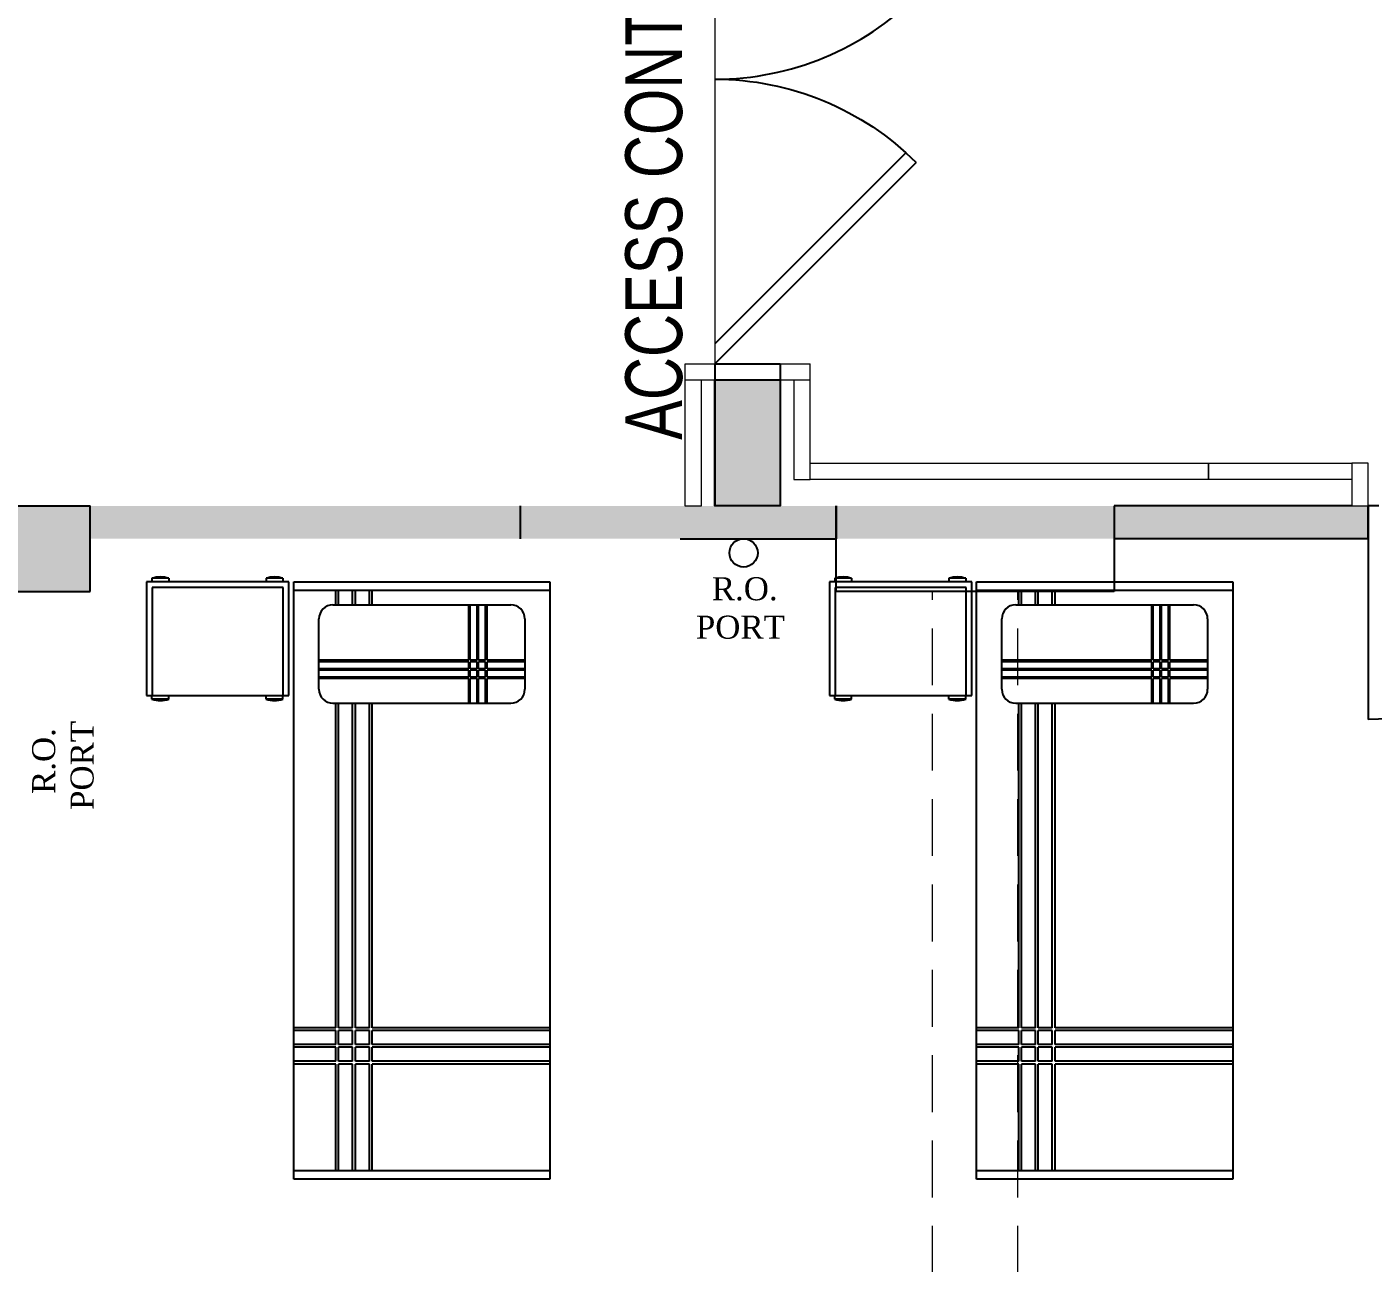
# Model space of a CAD drawing. Extents: x 11034434 to 11724204, y -4674497 to -3911811.
# Drawn here: x 11648006 to 11652738, y -4572884 to -4568539 of the extents above; entities that cross this region are included whole.
import ezdxf

# ---------------------------------------------------------------- set-up
doc = ezdxf.new("R2010")
doc.units = 0
doc.header["$MEASUREMENT"] = 0
doc.linetypes.add('CENTER', pattern=[0])
doc.linetypes.add('HIDDEN', pattern=[0.375, 0.25, -0.125])
doc.layers.get('0').update_dxf_attribs({"color": 251, "linetype": 'CONTINUOUS'})
for name, color, linetype, lineweight in [('0.0', 251, 'CONTINUOUS', 0), ('OT TEXT', 251, 'CONTINUOUS', 5), ('WALL PANEL', 7, 'CONTINUOUS', 15)]:
    doc.layers.add(name, color=color, linetype=linetype, lineweight=lineweight)
for name, color, linetype in [('BEAM', 251, 'CONTINUOUS'), ('HATCH', 251, 'CONTINUOUS'), ('HS', 251, 'CONTINUOUS')]:
    doc.layers.add(name, color=color, linetype=linetype)
doc.styles.add('ARIAL', font='arial.ttf', dxfattribs={"width": 0.75})
doc.styles.get("Standard").update_dxf_attribs({"font": 'arial.ttf'})

msp = doc.modelspace()

# ---------------------------------------------------------------- hatches: boundary and pattern name
at = {"layer": 'HATCH', "ltscale": 500}
h = msp.add_hatch(color=251, dxfattribs=at)
h.dxf.hatch_style = 1
h.paths.add_polyline_path([(11633364, -4566323), (11633664, -4566323), (11633664, -4567223), (11633364, -4567223)])
h.paths.add_polyline_path([(11676774, -4570188), (11677674, -4570188), (11677674, -4570488), (11676774, -4570488)])
h.paths.add_polyline_path([(11651189, -4576253), (11651489, -4576253), (11651489, -4577153), (11651189, -4577153)])
h.paths.add_polyline_path([(11673574, -4576253), (11674174, -4576253), (11674174, -4576553), (11673574, -4576553)])
h.paths.add_polyline_path([(11629934, -4558133), (11630684, -4558133), (11630684, -4558433), (11629934, -4558433)])
h.paths.add_polyline_path([(11629934, -4561663), (11630834, -4561663), (11630834, -4561963), (11629934, -4561963)])
h.paths.add_polyline_path([(11666915.7, -4576153), (11667744, -4576153), (11667744, -4576453), (11666915.7, -4576453)])
h.paths.add_polyline_path([(11643159, -4575553), (11643459, -4575553), (11643459, -4576453), (11643159, -4576453)])
h.paths.add_polyline_path([(11636989, -4575703), (11637289, -4575703), (11637289, -4576453), (11636989, -4576453)])
h.paths.add_polyline_path([(11636664, -4576478), (11636964, -4576478), (11636964, -4577228), (11636664, -4577228)])
h.paths.add_polyline_path([(11629934, -4547263), (11630684, -4547263), (11630684, -4547563), (11629934, -4547563)])
h.paths.add_polyline_path([(11676774, -4547263), (11677674, -4547263), (11677674, -4547563), (11676774, -4547563)])
h.paths.add_polyline_path([(11629834, -4566323), (11630134, -4566323), (11630134, -4567223), (11629834, -4567223)])
h.paths.add_polyline_path([(11636664, -4575703), (11636964, -4575703), (11636964, -4576453), (11636664, -4576453)])
h.paths.add_polyline_path([(11676674, -4533533), (11676974, -4533533), (11676974, -4532554.7), (11676674, -4532554.7)])
h.paths.add_polyline_path([(11629934, -4554533), (11630684, -4554533), (11630684, -4554833), (11629934, -4554833)])
h.paths.add_polyline_path([(11658389, -4576253), (11658689, -4576253), (11658689, -4577153), (11658389, -4577153)])
h.paths.add_polyline_path([(11676774, -4527303), (11677674, -4527303), (11677674, -4527603), (11676774, -4527603)])
h.paths.add_polyline_path([(11676774, -4543663), (11677674, -4543663), (11677674, -4543963), (11676774, -4543963)])
h.paths.add_polyline_path([(11629934, -4550933), (11630684, -4550933), (11630684, -4551233), (11629934, -4551233)])
h.paths.add_polyline_path([(11661989, -4570223), (11662289, -4570223), (11662289, -4571123), (11661989, -4571123)])
h.paths.add_polyline_path([(11676774, -4550933), (11677674, -4550933), (11677674, -4551233), (11676774, -4551233)])
h.paths.add_polyline_path([(11634979, -4536533), (11635279, -4536533), (11635279, -4537133), (11634979, -4537133)])
h.paths.add_polyline_path([(11629934, -4536533), (11630834, -4536533), (11630834, -4536833), (11629934, -4536833)])
h.paths.add_polyline_path([(11676774, -4536533), (11677574, -4536533), (11677574, -4536833), (11676774, -4536833)])
h.paths.add_polyline_path([(11673574, -4565263), (11674272.9, -4565263), (11674272.9, -4565563), (11673574, -4565563)])
h.paths.add_polyline_path([(11670744, -4576153), (11671572.3, -4576153), (11671572.3, -4576453), (11670744, -4576453)])
h.paths.add_polyline_path([(11676774, -4558133), (11677674, -4558133), (11677674, -4558433), (11676774, -4558433)])
h.paths.add_polyline_path([(11634979, -4532933), (11635279, -4532933), (11635279, -4533533), (11634979, -4533533)])
h.paths.add_polyline_path([(11635304, -4532933), (11635604, -4532933), (11635604, -4533533), (11635304, -4533533)])
h.paths.add_polyline_path([(11631314, -4532633), (11631614, -4532633), (11631614, -4533533), (11631314, -4533533)])
h.paths.add_polyline_path([(11676774, -4576153), (11677674, -4576153), (11677674, -4576453), (11676774, -4576453)])
h.paths.add_polyline_path([(11649424, -4525003), (11649724, -4525003), (11649724, -4525903), (11649424, -4525903)])
h.paths.add_polyline_path([(11655454, -4525003), (11655754, -4525003), (11655754, -4525903), (11655454, -4525903)])
h.paths.add_polyline_path([(11633364, -4575703), (11633664, -4575703), (11633664, -4576453), (11633364, -4576453)])
h.paths.add_polyline_path([(11635304, -4536533), (11635604, -4536533), (11635604, -4537133), (11635304, -4537133)])
h.paths.add_polyline_path([(11646124, -4525003), (11646424, -4525003), (11646424, -4525903), (11646124, -4525903)])
h.paths.add_polyline_path([(11631314, -4526753), (11631614, -4526753), (11631614, -4527503), (11631314, -4527503)])
h.paths.add_polyline_path([(11634979, -4540133), (11635279, -4540133), (11635279, -4540733), (11634979, -4540733)])
h.paths.add_polyline_path([(11635304, -4540733), (11635604, -4540733), (11635604, -4540133), (11635304, -4540133)])
h.paths.add_polyline_path([(11633364, -4561213), (11633664, -4561213), (11633664, -4561963), (11633364, -4561963)])
h.paths.add_polyline_path([(11634979, -4526753), (11635279, -4526753), (11635279, -4527503), (11634979, -4527503)])
h.paths.add_polyline_path([(11632914, -4576478), (11633664, -4576478), (11633664, -4576778), (11632914, -4576778)])
h.paths.add_polyline_path([(11661989, -4576253), (11662289, -4576253), (11662289, -4577153), (11661989, -4577153)])
h.paths.add_polyline_path([(11633364, -4570223), (11633664, -4570223), (11633664, -4570973), (11633364, -4570973)])
h.paths.add_polyline_path([(11654789, -4576253), (11655089, -4576253), (11655089, -4577153), (11654789, -4577153)])
h.paths.add_polyline_path([(11676774, -4540133), (11677674, -4540133), (11677674, -4540433), (11676774, -4540433)])
h.paths.add_polyline_path([(11629934, -4543663), (11630684, -4543663), (11630684, -4543963), (11629934, -4543963)])
h.paths.add_polyline_path([(11670744, -4576478), (11671344, -4576478), (11671344, -4576778), (11670744, -4576778)])
h.paths.add_polyline_path([(11629659, -4576478), (11630409, -4576478), (11630409, -4576778), (11629659, -4576778)])
h.paths.add_polyline_path([(11667144, -4576478), (11667744, -4576478), (11667744, -4576778), (11667144, -4576778)])
h.paths.add_polyline_path([(11630834, -4540133), (11629934, -4540133), (11629934, -4540433), (11630834, -4540433)])
h.paths.add_polyline_path([(11643159, -4570223), (11643459, -4570223), (11643459, -4571123), (11643159, -4571123)])
h.paths.add_polyline_path([(11647589, -4576253), (11647889, -4576253), (11647889, -4577153), (11647589, -4577153)])
h.paths.add_polyline_path([(11667444, -4570223), (11667744, -4570223), (11667744, -4571123), (11667444, -4571123)])
h.paths.add_polyline_path([(11676774, -4561663), (11677674, -4561663), (11677674, -4561963), (11676774, -4561963)])
h.paths.add_polyline_path([(11676774, -4566923), (11677752.3, -4566923), (11677752.3, -4567223), (11676774, -4567223)])
h.paths.add_polyline_path([(11637734, -4526603), (11638034, -4526603), (11638034, -4527503), (11637734, -4527503)])
edge = h.paths.add_edge_path()
edge.add_line((11658239, -4526603), (11658239, -4527503))
edge.add_line((11670744, -4567223), (11671722.3, -4567223))
edge.add_line((11636664, -4561213), (11636664, -4561963))
edge.add_line((11658539, -4533533), (11658539, -4532633))
edge.add_line((11636964, -4570973), (11636964, -4570223))
edge.add_line((11636989, -4570223), (11636989, -4570973))
h.paths.add_polyline_path([(11655454, -4566923), (11656354, -4566923), (11656354, -4567223), (11655454, -4567223)], flags=17)
h.paths.add_polyline_path([(11640094, -4566323), (11640394, -4566323), (11640394, -4567223), (11640094, -4567223)], flags=17)
h.paths.add_polyline_path([(11636989, -4566473), (11637289, -4566473), (11637289, -4567223), (11636989, -4567223)], flags=17)
h.paths.add_polyline_path([(11636989, -4570223), (11637289, -4570223), (11637289, -4570973), (11636989, -4570973)], flags=17)
h.paths.add_polyline_path([(11645445.7, -4566923), (11646424, -4566923), (11646424, -4567223), (11645445.7, -4567223)], flags=17)
h.paths.add_polyline_path([(11647249.9, -4570223), (11648228.1, -4570223), (11648228.1, -4570523), (11647249.9, -4570523)], flags=17)
h.paths.add_polyline_path([(11660814, -4566923), (11661714, -4566923), (11661714, -4567223), (11660814, -4567223)], flags=17)
h.paths.add_polyline_path([(11649424, -4566923), (11650402.3, -4566923), (11650402.3, -4567223), (11649424, -4567223)], flags=17)
h.paths.add_polyline_path([(11666844, -4566923), (11667744, -4566923), (11667744, -4567223), (11666844, -4567223)], flags=17)
h.paths.add_polyline_path([(11636664, -4566473), (11636964, -4566473), (11636964, -4567223), (11636664, -4567223)], flags=17)
h.paths.add_polyline_path([(11636664, -4570223), (11636964, -4570223), (11636964, -4570973), (11636664, -4570973)], flags=17)
h.paths.add_polyline_path([(11660814, -4540133), (11661714, -4540133), (11661714, -4540433), (11660814, -4540433)], flags=17)
h.paths.add_polyline_path([(11655454, -4532933), (11655754, -4532933), (11655754, -4533533), (11655454, -4533533)], flags=16)
h.paths.add_polyline_path([(11655454, -4547263), (11656354, -4547263), (11656354, -4547563), (11655454, -4547563)], flags=17)
h.paths.add_polyline_path([(11652224, -4531073), (11652824, -4531073), (11652824, -4531373), (11652224, -4531373)], flags=17)
h.paths.add_polyline_path([(11652224, -4533233), (11652824, -4533233), (11652824, -4533533), (11652224, -4533533)], flags=16)
h.paths.add_polyline_path([(11660814, -4561663), (11661714, -4561663), (11661714, -4561963), (11660814, -4561963)], flags=17)
h.paths.add_polyline_path([(11636664, -4561213), (11636964, -4561213), (11636964, -4561963), (11636664, -4561963)], flags=17)
h.paths.add_polyline_path([(11646424, -4551233), (11645524, -4551233), (11645524, -4550933), (11646424, -4550933)], flags=17)
h.paths.add_polyline_path([(11639494, -4558133), (11640394, -4558133), (11640394, -4558433), (11639494, -4558433)], flags=17)
h.paths.add_polyline_path([(11646124, -4561363), (11646424, -4561363), (11646424, -4562263), (11646124, -4562263)], flags=17)
h.paths.add_polyline_path([(11639494, -4561663), (11640394, -4561663), (11640394, -4561963), (11639494, -4561963)], flags=17)
h.paths.add_polyline_path([(11655454, -4558133), (11656354, -4558133), (11656354, -4558433), (11655454, -4558433)], flags=17)
h.paths.add_polyline_path([(11636989, -4561213), (11637289, -4561213), (11637289, -4561963), (11636989, -4561963)], flags=17)
h.paths.add_polyline_path([(11639494, -4554533), (11640394, -4554533), (11640394, -4554833), (11639494, -4554833)], flags=17)
h.paths.add_polyline_path([(11660814, -4543663), (11661714, -4543663), (11661714, -4543963), (11660814, -4543963)], flags=17)
h.paths.add_polyline_path([(11660814, -4554533), (11661714, -4554533), (11661714, -4554833), (11660814, -4554833)], flags=17)
h.paths.add_polyline_path([(11660814, -4550933), (11661714, -4550933), (11661714, -4551233), (11660814, -4551233)], flags=17)
h.paths.add_polyline_path([(11664314, -4565263), (11664914, -4565263), (11664914, -4565563), (11664314, -4565563)], flags=17)
h.paths.add_polyline_path([(11670744, -4547263), (11671644, -4547263), (11671644, -4547563), (11670744, -4547563)], flags=17)
h.paths.add_polyline_path([(11666844, -4547263), (11667744, -4547263), (11667744, -4547563), (11666844, -4547563)], flags=17)
h.paths.add_polyline_path([(11649424, -4554233), (11649724, -4554233), (11649724, -4555133), (11649424, -4555133)], flags=17)
h.paths.add_polyline_path([(11655454, -4554533), (11656354, -4554533), (11656354, -4554833), (11655454, -4554833)], flags=17)
h.paths.add_polyline_path([(11670744, -4566923), (11671722.3, -4566923), (11671722.3, -4567223), (11670744, -4567223)], flags=17)
h.paths.add_polyline_path([(11646124, -4554233), (11646424, -4554233), (11646424, -4555133), (11646124, -4555133)], flags=17)
h.paths.add_polyline_path([(11667444, -4554233), (11667744, -4554233), (11667744, -4555133), (11667444, -4555133)], flags=17)
h.paths.add_polyline_path([(11649424, -4547263), (11650324, -4547263), (11650324, -4547563), (11649424, -4547563)], flags=17)
h.paths.add_polyline_path([(11662541.5, -4533233), (11663441.5, -4533233), (11663441.5, -4533533), (11662541.5, -4533533)], flags=17)
h.paths.add_polyline_path([(11666844, -4533233), (11667744, -4533233), (11667744, -4533533), (11666844, -4533533)], flags=17)
h.paths.add_polyline_path([(11670744, -4533233), (11671644, -4533233), (11671644, -4533533), (11670744, -4533533)], flags=17)
h.paths.add_polyline_path([(11655454, -4550933), (11656354, -4550933), (11656354, -4551233), (11655454, -4551233)], flags=17)
h.paths.add_polyline_path([(11649424, -4550933), (11650324, -4550933), (11650324, -4551233), (11649424, -4551233)], flags=17)
h.paths.add_polyline_path([(11642994, -4565263), (11643594, -4565263), (11643594, -4565563), (11642994, -4565563)], flags=17)
h.paths.add_polyline_path([(11655454, -4540133), (11656354, -4540133), (11656354, -4540433), (11655454, -4540433)], flags=17)
h.paths.add_polyline_path([(11639494, -4550933), (11640394, -4550933), (11640394, -4551233), (11639494, -4551233)], flags=17)
h.paths.add_polyline_path([(11670744, -4550933), (11671644, -4550933), (11671644, -4551233), (11670744, -4551233)], flags=17)
h.paths.add_polyline_path([(11666844, -4550933), (11667744, -4550933), (11667744, -4551233), (11666844, -4551233)], flags=17)
h.paths.add_polyline_path([(11670744, -4554233), (11671044, -4554233), (11671044, -4555133), (11670744, -4555133)], flags=17)
h.paths.add_polyline_path([(11649424, -4557833), (11649724, -4557833), (11649724, -4558733), (11649424, -4558733)], flags=17)
h.paths.add_polyline_path([(11670744, -4561363), (11671044, -4561363), (11671044, -4562263), (11670744, -4562263)], flags=17)
h.paths.add_polyline_path([(11655454, -4543663), (11656354, -4543663), (11656354, -4543963), (11655454, -4543963)], flags=17)
h.paths.add_polyline_path([(11667444, -4543363), (11667744, -4543363), (11667744, -4544263), (11667444, -4544263)], flags=17)
h.paths.add_polyline_path([(11670744, -4543363), (11671044, -4543363), (11671044, -4544263), (11670744, -4544263)], flags=17)
h.paths.add_polyline_path([(11645524, -4547263), (11646424, -4547263), (11646424, -4547563), (11645524, -4547563)], flags=17)
h.paths.add_polyline_path([(11660618.7, -4547262.8), (11661714, -4547263), (11661714, -4547563), (11660618.7, -4547562.8)], flags=17)
h.paths.add_polyline_path([(11639494, -4547263), (11640394, -4547263), (11640394, -4547563), (11639494, -4547563)], flags=17)
h.paths.add_polyline_path([(11654449.9, -4570223), (11655428.1, -4570223), (11655428.1, -4570523), (11654449.9, -4570523)], flags=17)
h.paths.add_polyline_path([(11646124, -4557833), (11646424, -4557833), (11646424, -4558733), (11646124, -4558733)], flags=17)
h.paths.add_polyline_path([(11641979, -4527503), (11642279, -4527503), (11642279, -4526703), (11641979, -4526703)], flags=17)
h.paths.add_polyline_path([(11670744, -4539833), (11671044, -4539833), (11671044, -4540733), (11670744, -4540733)], flags=17)
h.paths.add_polyline_path([(11646124, -4530473), (11646424, -4530473), (11646424, -4531373), (11646124, -4531373)], flags=17)
h.paths.add_polyline_path([(11660814, -4536533), (11661714, -4536533), (11661714, -4536833), (11660814, -4536833)], flags=17)
h.paths.add_polyline_path([(11655454, -4530473), (11655754, -4530473), (11655754, -4531373), (11655454, -4531373)], flags=17)
h.paths.add_polyline_path([(11641979, -4532633), (11642279, -4532633), (11642279, -4533533), (11641979, -4533533)], flags=17)
h.paths.add_polyline_path([(11658239, -4532633), (11658539, -4532633), (11658539, -4533533), (11658239, -4533533)], flags=16)
h.paths.add_polyline_path([(11639494, -4536533), (11640394, -4536533), (11640394, -4536833), (11639494, -4536833)], flags=17)
h.paths.add_polyline_path([(11649424, -4536533), (11650069, -4536533), (11650069, -4536833), (11649424, -4536833)], flags=17)
h.paths.add_polyline_path([(11637734, -4532633), (11638034, -4532633), (11638034, -4533533), (11637734, -4533533)], flags=17)
h.paths.add_polyline_path([(11667444, -4526603), (11667744, -4526603), (11667744, -4527503), (11667444, -4527503)], flags=17)
h.paths.add_polyline_path([(11646124, -4532633), (11646424, -4532633), (11646424, -4533533), (11646124, -4533533)], flags=17)
h.paths.add_polyline_path([(11662841.5, -4526603), (11663141.5, -4526603), (11663141.5, -4527503), (11662841.5, -4527503)], flags=17)
h.paths.add_polyline_path([(11670744, -4536533), (11671644, -4536533), (11671644, -4536833), (11670744, -4536833)], flags=17)
h.paths.add_polyline_path([(11646124, -4543363), (11646424, -4543363), (11646424, -4544263), (11646124, -4544263)], flags=17)
h.paths.add_polyline_path([(11639494, -4540133), (11640394, -4540133), (11640394, -4540433), (11639494, -4540433)], flags=17)
h.paths.add_polyline_path([(11658239, -4526603), (11658539, -4526603), (11658539, -4527503), (11658239, -4527503)], flags=17)
h.paths.add_polyline_path([(11666844, -4536533), (11667744, -4536533), (11667744, -4536833), (11666844, -4536833)], flags=17)
h.paths.add_polyline_path([(11670744, -4526603), (11671044, -4526603), (11671044, -4527503), (11670744, -4527503)], flags=17)
h.paths.add_polyline_path([(11658049.9, -4570223), (11659028.1, -4570223), (11659028.1, -4570523), (11658049.9, -4570523)], flags=17)
h.paths.add_polyline_path([(11655454, -4536533), (11656354, -4536533), (11656354, -4536833), (11655454, -4536833)], flags=17)
h.paths.add_polyline_path([(11655454, -4561663), (11656354, -4561663), (11656354, -4561963), (11655454, -4561963)], flags=17)
h.paths.add_polyline_path([(11649424, -4539833), (11649724, -4539833), (11649724, -4540733), (11649424, -4540733)], flags=17)
h.paths.add_polyline_path([(11660814, -4558133), (11661714, -4558133), (11661714, -4558433), (11660814, -4558433)], flags=17)
h.paths.add_polyline_path([(11646124, -4540733), (11646424, -4540733), (11646424, -4539835.4), (11646124, -4539835.4)], flags=17)
h.paths.add_polyline_path([(11667444, -4557833), (11667744, -4557833), (11667744, -4558733), (11667444, -4558733)], flags=17)
h.paths.add_polyline_path([(11649424, -4561363), (11649724, -4561363), (11649724, -4562263), (11649424, -4562263)], flags=17)
h.paths.add_polyline_path([(11670744, -4557833), (11671044, -4557833), (11671044, -4558733), (11670744, -4558733)], flags=17)
h.paths.add_polyline_path([(11645445.7, -4536533), (11646424, -4536533), (11646424, -4536833), (11645445.7, -4536833)], flags=17)
h.paths.add_polyline_path([(11667444, -4561363), (11667744, -4561363), (11667744, -4562263), (11667444, -4562263)], flags=17)
h.paths.add_polyline_path([(11649424, -4543363), (11649724, -4543363), (11649724, -4544263), (11649424, -4544263)], flags=17)
h.paths.add_polyline_path([(11639494, -4543663), (11640394, -4543663), (11640394, -4543963), (11639494, -4543963)], flags=17)
h.paths.add_polyline_path([(11667444, -4539833), (11667744, -4539833), (11667744, -4540733), (11667444, -4540733)], flags=17)
h.paths.add_polyline_path([(11671044, -4570280.2), (11670744, -4570280.2), (11670744, -4571201.3), (11671044, -4571201.3)])
at = {"layer": 'HS', "linetype": 'CENTER', "ltscale": 500, "true_color": 0x636466}
h = msp.add_hatch(dxfattribs=at)
h.set_pattern_fill('ANSI31', color=251, scale=10)
h.set_pattern_definition([(45, (11649584.3326, -4576357.0299), (-0.88388348, 0.88388348), [])])
h.paths.add_polyline_path([(11651189, -4576253), (11650503, -4576253, -0.135626), (11650476.5, -4576253), (11649058, -4576253), (11649058, -4576453), (11651189, -4576453)])
h.paths.add_polyline_path([(11648158, -4576253), (11647889, -4576253), (11647889, -4576453), (11648158, -4576453)])
h.paths.add_polyline_path([(11651758, -4576253), (11651489, -4576253), (11651489, -4576453), (11651758, -4576453)])
h.paths.add_polyline_path([(11654789, -4576253), (11654734.8, -4576253), (11654734.8, -4576353.3), (11653786.7, -4576352.7), (11653786.8, -4576253), (11653703.4, -4576253), (11653703.4, -4576353), (11652755.3, -4576353), (11652755.4, -4576253), (11652658, -4576253), (11652658, -4576453), (11654789, -4576453)])
h.paths.add_polyline_path([(11655358, -4576253), (11655089, -4576253), (11655089, -4576453), (11655358, -4576453)])
h.paths.add_polyline_path([(11658389, -4576253), (11657739, -4576253, -0.135626), (11657712.5, -4576253), (11657300.1, -4576253, -0.135626), (11657273.5, -4576253), (11656258, -4576253), (11656258, -4576453), (11658389, -4576453)])
h.paths.add_polyline_path([(11660873.5, -4576253), (11659930, -4576253, -0.135626), (11659903.5, -4576253), (11658689, -4576253), (11658689, -4576453), (11660873.5, -4576453)])
h.paths.add_polyline_path([(11661989, -4576253), (11661773.5, -4576253), (11661773.5, -4576453), (11661989, -4576453)])
h.paths.add_polyline_path([(11637679.9, -4567158), (11637664.9, -4567158), (11637664.9, -4567123), (11637619.9, -4567123), (11637289, -4567123), (11637289, -4567223), (11637619.9, -4567223), (11637664.9, -4567223), (11637664.9, -4567220.5, 0.414214), (11637677.4, -4567208)])
h = msp.add_hatch(color=251, dxfattribs=at)
h.dxf.hatch_style = 1
h.paths.add_polyline_path([(11650654, -4567223), (11650424, -4567223), (11650424, -4567665.8), (11650654, -4567665.8)])
h.paths.add_polyline_path([(11650424, -4570223), (11650654, -4570223), (11650654, -4569780.2), (11650424, -4569780.2)])
at = {"layer": 'HS', "lineweight": -3, "ltscale": 500}
h = msp.add_hatch(color=256, dxfattribs=at)
h.dxf.hatch_style = 1
h.paths.add_polyline_path([(11651828.1, -4570223), (11649740.9, -4570223), (11649740.9, -4570338), (11651828.1, -4570338)])
h.paths.add_polyline_path([(11649740.9, -4570223), (11648228.1, -4570223), (11648228.1, -4570338), (11649740.9, -4570338)])
h = msp.add_hatch(color=256, dxfattribs=at)
h.dxf.hatch_style = 1
h.paths.add_polyline_path([(11652719.9, -4570338), (11652691.3, -4570338), (11652719.9, -4570338)], flags=16)
h.paths.add_polyline_path([(11652719.9, -4570223), (11652719.9, -4570338), (11652719.9, -4570223)], flags=16)
h.paths.add_polyline_path([(11652719.9, -4570338), (11652719.9, -4570223), (11651828.1, -4570223), (11651828.1, -4570338)])

# ---------------------------------------------------------------- linework, layer by layer
at = {"lineweight": 25}
for p, q in [((11650424.9, -4569651.4), (11651094.9, -4568981.4)), ((11650424, -4569723), (11651131.1, -4569015.9)), ((11650424, -4569723), (11650424, -4570223)), ((11650424, -4569723), (11650654, -4569723)), ((11650424, -4569723), (11650654, -4569723)), ((11650654, -4569723), (11650654, -4570223)), ((11643459, -4570223), (11648228.1, -4570223)), ((11648228.1, -4570523), (11648228.1, -4570223)), ((11650849.9, -4570223), (11650849.9, -4570338)), ((11652662.7, -4570223), (11651828.1, -4570223)), ((11652719.9, -4570338), (11652719.9, -4570223)), ((11652719.9, -4570223), (11652719.9, -4570338)), ((11652719.9, -4570223), (11652719.9, -4570973)), ((11650301.9, -4570338), (11650849.9, -4570338)), ((11652719.9, -4570338), (11651828.1, -4570338)), ((11648926.7, -4570489.4), (11648426.7, -4570489.4)), ((11648426.7, -4570489.4), (11648426.7, -4570889.4)), ((11648504.7, -4570477.2), (11648445.6, -4570477.2)), ((11648445.6, -4570477.2), (11648445.6, -4570489.4)), ((11648504.7, -4570477.2), (11648504.7, -4570489.4)), ((11648905.7, -4570477.2), (11648846.6, -4570477.2)), ((11648846.6, -4570477.2), (11648846.6, -4570489.4)), ((11648905.7, -4570477.2), (11648905.7, -4570489.4)), ((11648926.7, -4570889.4), (11648926.7, -4570489.4)), ((11648944.2, -4572589.4), (11648944.2, -4570489.4)), ((11648944.2, -4570489.4), (11649844.2, -4570489.4)), ((11649844.2, -4570489.4), (11649844.2, -4572589.4)), ((11651326.7, -4570489.4), (11650826.7, -4570489.4)), ((11650826.7, -4570489.4), (11650826.7, -4570889.4)), ((11650904.7, -4570477.2), (11650845.6, -4570477.2)), ((11650845.6, -4570477.2), (11650845.6, -4570489.4)), ((11650904.7, -4570477.2), (11650904.7, -4570489.4)), ((11651305.7, -4570477.2), (11651246.6, -4570477.2)), ((11651246.6, -4570477.2), (11651246.6, -4570489.4)), ((11651305.7, -4570477.2), (11651305.7, -4570489.4)), ((11651326.7, -4570889.4), (11651326.7, -4570489.4)), ((11651344.2, -4572589.4), (11651344.2, -4570489.4)), ((11651344.2, -4570489.4), (11652244.2, -4570489.4)), ((11652244.2, -4570489.4), (11652244.2, -4572589.4)), ((11647249.9, -4570523), (11648228.1, -4570523)), ((11648907, -4570509.1), (11648446.4, -4570509.1)), ((11648446.4, -4570509.1), (11648446.4, -4570889.4)), ((11648907, -4570889.4), (11648907, -4570509.1)), ((11648944.2, -4570518.9), (11649844.2, -4570518.9)), ((11651307, -4570509.1), (11650846.4, -4570509.1)), ((11650846.4, -4570509.1), (11650846.4, -4570889.4)), ((11651307, -4570889.4), (11651307, -4570509.1)), ((11651344.2, -4570518.9), (11652244.2, -4570518.9)), ((11649081.6, -4570570.4), (11649706.9, -4570570.4)), ((11651481.6, -4570570.4), (11652106.9, -4570570.4)), ((11649032.4, -4570867.1), (11649032.4, -4570619.7)), ((11649756.1, -4570619.7), (11649756.1, -4570867.1)), ((11651432.4, -4570867.1), (11651432.4, -4570619.7)), ((11652156.1, -4570619.7), (11652156.1, -4570867.1)), ((11648426.7, -4570889.4), (11648926.7, -4570889.4)), ((11648445.6, -4570901.6), (11648445.6, -4570889.4)), ((11648504.7, -4570901.6), (11648445.6, -4570901.6)), ((11648504.7, -4570901.6), (11648504.7, -4570889.4)), ((11648846.6, -4570901.6), (11648846.6, -4570889.4)), ((11648905.7, -4570901.6), (11648846.6, -4570901.6)), ((11648905.7, -4570901.6), (11648905.7, -4570889.4)), ((11649081.6, -4570916.3), (11649706.9, -4570916.3)), ((11650826.7, -4570889.4), (11651326.7, -4570889.4)), ((11650845.6, -4570901.6), (11650845.6, -4570889.4)), ((11650904.7, -4570901.6), (11650845.6, -4570901.6)), ((11650904.7, -4570901.6), (11650904.7, -4570889.4)), ((11651246.6, -4570901.6), (11651246.6, -4570889.4)), ((11651305.7, -4570901.6), (11651246.6, -4570901.6)), ((11651305.7, -4570901.6), (11651305.7, -4570889.4)), ((11651481.6, -4570916.3), (11652106.9, -4570916.3)), ((11649844.2, -4572559.9), (11648944.2, -4572559.9)), ((11649844.2, -4572589.4), (11648944.2, -4572589.4)), ((11652244.2, -4572559.9), (11651344.2, -4572559.9)), ((11652244.2, -4572589.4), (11651344.2, -4572589.4))]:
    msp.add_line(p, q, dxfattribs=at)
at = {"lineweight": 25, "ltscale": 500}
for p, q in [((11649740.9, -4570338), (11649740.9, -4570223)), ((11650849.9, -4570523), (11650849.9, -4570223)), ((11651828.1, -4570223), (11651828.1, -4570523)), ((11651828.1, -4570523), (11650849.9, -4570523))]:
    msp.add_line(p, q, dxfattribs=at)
at = {"lineweight": 25, "ltscale": 0.75}
for p, q in [((11649091.9, -4570570.4), (11649091.9, -4570518.9)), ((11649101.7, -4570570.4), (11649101.7, -4570518.9)), ((11649150.9, -4570570.4), (11649150.9, -4570518.9)), ((11649160.8, -4570570.4), (11649160.8, -4570518.9)), ((11649210, -4570570.4), (11649210, -4570518.9)), ((11649219.8, -4570570.4), (11649219.8, -4570518.9)), ((11651491.9, -4570570.4), (11651491.9, -4570518.9)), ((11651501.7, -4570570.4), (11651501.7, -4570518.9)), ((11651550.9, -4570570.4), (11651550.9, -4570518.9)), ((11651560.8, -4570570.4), (11651560.8, -4570518.9)), ((11651610, -4570570.4), (11651610, -4570518.9)), ((11651619.8, -4570570.4), (11651619.8, -4570518.9)), ((11649559.4, -4570765.4), (11649559.4, -4570570.4)), ((11649564.3, -4570765.4), (11649564.3, -4570570.4)), ((11649588.9, -4570765.4), (11649588.9, -4570570.4)), ((11649593.8, -4570765.4), (11649593.8, -4570570.4)), ((11649618.4, -4570765.4), (11649618.4, -4570570.4)), ((11649623.3, -4570765.4), (11649623.3, -4570570.4)), ((11651959.4, -4570765.4), (11651959.4, -4570570.4)), ((11651964.3, -4570765.4), (11651964.3, -4570570.4)), ((11651988.9, -4570765.4), (11651988.9, -4570570.4)), ((11651993.8, -4570765.4), (11651993.8, -4570570.4)), ((11652018.4, -4570765.4), (11652018.4, -4570570.4)), ((11652023.4, -4570765.4), (11652023.4, -4570570.4)), ((11649559.4, -4570765.4), (11649032.4, -4570765.4)), ((11649559.4, -4570770.3), (11649032.4, -4570770.3)), ((11649559.4, -4570795), (11649559.4, -4570770.3)), ((11649588.9, -4570765.4), (11649564.3, -4570765.4)), ((11649564.3, -4570795), (11649564.3, -4570770.3)), ((11649588.9, -4570770.3), (11649564.3, -4570770.3)), ((11649588.9, -4570795), (11649588.9, -4570770.3)), ((11649618.4, -4570765.4), (11649593.8, -4570765.4)), ((11649593.8, -4570795), (11649593.8, -4570770.3)), ((11649618.4, -4570770.3), (11649593.8, -4570770.3)), ((11649618.4, -4570795), (11649618.4, -4570770.3)), ((11649756.1, -4570765.4), (11649623.3, -4570765.4)), ((11649623.3, -4570795), (11649623.3, -4570770.3)), ((11649756.1, -4570770.3), (11649623.3, -4570770.3)), ((11651959.4, -4570765.4), (11651432.4, -4570765.4)), ((11651959.4, -4570770.3), (11651432.4, -4570770.3)), ((11651959.4, -4570795), (11651959.4, -4570770.3)), ((11651988.9, -4570765.4), (11651964.3, -4570765.4)), ((11651964.3, -4570795), (11651964.3, -4570770.3)), ((11651988.9, -4570770.3), (11651964.3, -4570770.3)), ((11651988.9, -4570795), (11651988.9, -4570770.3)), ((11652018.4, -4570765.4), (11651993.8, -4570765.4)), ((11651993.8, -4570795), (11651993.8, -4570770.3)), ((11652018.4, -4570770.3), (11651993.8, -4570770.3)), ((11652018.4, -4570795), (11652018.4, -4570770.3)), ((11652156.1, -4570765.4), (11652023.4, -4570765.4)), ((11652023.4, -4570795), (11652023.4, -4570770.3)), ((11652156.1, -4570770.3), (11652023.4, -4570770.3)), ((11649559.4, -4570795), (11649032.4, -4570795)), ((11649559.4, -4570799.9), (11649032.4, -4570799.9)), ((11649559.4, -4570824.5), (11649032.4, -4570824.5)), ((11649559.4, -4570829.4), (11649032.4, -4570829.4)), ((11649559.4, -4570824.5), (11649559.4, -4570799.9)), ((11649559.4, -4570916.3), (11649559.4, -4570829.4)), ((11649588.9, -4570795), (11649564.3, -4570795)), ((11649588.9, -4570799.9), (11649564.3, -4570799.9)), ((11649564.3, -4570824.5), (11649564.3, -4570799.9)), ((11649588.9, -4570824.5), (11649564.3, -4570824.5)), ((11649588.9, -4570829.4), (11649564.3, -4570829.4)), ((11649564.3, -4570916.3), (11649564.3, -4570829.4)), ((11649588.9, -4570824.5), (11649588.9, -4570799.9)), ((11649588.9, -4570916.3), (11649588.9, -4570829.4)), ((11649618.4, -4570795), (11649593.8, -4570795)), ((11649618.4, -4570799.9), (11649593.8, -4570799.9)), ((11649593.8, -4570824.5), (11649593.8, -4570799.9)), ((11649618.4, -4570824.5), (11649593.8, -4570824.5)), ((11649618.4, -4570829.4), (11649593.8, -4570829.4)), ((11649593.8, -4570916.3), (11649593.8, -4570829.4)), ((11649618.4, -4570824.5), (11649618.4, -4570799.9)), ((11649618.4, -4570916.3), (11649618.4, -4570829.4)), ((11649756.1, -4570795), (11649623.3, -4570795)), ((11649623.3, -4570824.5), (11649623.3, -4570799.9)), ((11649756.1, -4570799.9), (11649623.3, -4570799.9)), ((11649756.1, -4570824.5), (11649623.3, -4570824.5)), ((11649756.1, -4570829.4), (11649623.3, -4570829.4)), ((11649623.3, -4570916.3), (11649623.3, -4570829.4)), ((11651959.4, -4570795), (11651432.4, -4570795)), ((11651959.4, -4570799.9), (11651432.4, -4570799.9)), ((11651959.4, -4570824.5), (11651432.4, -4570824.5)), ((11651959.4, -4570829.4), (11651432.4, -4570829.4)), ((11651959.4, -4570824.5), (11651959.4, -4570799.9)), ((11651959.4, -4570916.3), (11651959.4, -4570829.4)), ((11651988.9, -4570795), (11651964.3, -4570795)), ((11651988.9, -4570799.9), (11651964.3, -4570799.9)), ((11651964.3, -4570824.5), (11651964.3, -4570799.9)), ((11651988.9, -4570824.5), (11651964.3, -4570824.5)), ((11651988.9, -4570829.4), (11651964.3, -4570829.4)), ((11651964.3, -4570916.3), (11651964.3, -4570829.4)), ((11651988.9, -4570824.5), (11651988.9, -4570799.9)), ((11651988.9, -4570916.3), (11651988.9, -4570829.4)), ((11652018.4, -4570795), (11651993.8, -4570795)), ((11652018.4, -4570799.9), (11651993.8, -4570799.9)), ((11651993.8, -4570824.5), (11651993.8, -4570799.9)), ((11652018.4, -4570824.5), (11651993.8, -4570824.5)), ((11652018.4, -4570829.4), (11651993.8, -4570829.4)), ((11651993.8, -4570916.3), (11651993.8, -4570829.4)), ((11652018.4, -4570824.5), (11652018.4, -4570799.9)), ((11652018.4, -4570916.3), (11652018.4, -4570829.4)), ((11652156.1, -4570795), (11652023.4, -4570795)), ((11652023.4, -4570824.5), (11652023.4, -4570799.9)), ((11652156.1, -4570799.9), (11652023.4, -4570799.9)), ((11652156.1, -4570824.5), (11652023.4, -4570824.5)), ((11652156.1, -4570829.4), (11652023.4, -4570829.4)), ((11652023.4, -4570916.3), (11652023.4, -4570829.4)), ((11649091.9, -4572056.6), (11649091.9, -4570916.3)), ((11649101.7, -4572056.6), (11649101.7, -4570916.3)), ((11649150.9, -4572056.6), (11649150.9, -4570916.3)), ((11649160.8, -4572056.6), (11649160.8, -4570916.3)), ((11649210, -4572056.6), (11649210, -4570916.3)), ((11649219.8, -4572056.6), (11649219.8, -4570916.3)), ((11651491.9, -4572056.6), (11651491.9, -4570916.3)), ((11651501.7, -4572056.6), (11651501.7, -4570916.3)), ((11651550.9, -4572056.6), (11651550.9, -4570916.3)), ((11651560.8, -4572056.6), (11651560.8, -4570916.3)), ((11651610, -4572056.6), (11651610, -4570916.3)), ((11651619.8, -4572056.6), (11651619.8, -4570916.3)), ((11649091.9, -4572056.6), (11648944.2, -4572056.6)), ((11649091.9, -4572066.4), (11648944.2, -4572066.4)), ((11649091.9, -4572115.6), (11649091.9, -4572066.4)), ((11649150.9, -4572056.6), (11649101.7, -4572056.6)), ((11649101.7, -4572115.6), (11649101.7, -4572066.4)), ((11649150.9, -4572066.4), (11649101.7, -4572066.4)), ((11649150.9, -4572115.6), (11649150.9, -4572066.4)), ((11649210, -4572056.6), (11649160.8, -4572056.6)), ((11649160.8, -4572115.6), (11649160.8, -4572066.4)), ((11649210, -4572066.4), (11649160.8, -4572066.4)), ((11649210, -4572115.6), (11649210, -4572066.4)), ((11649844.2, -4572056.6), (11649219.8, -4572056.6)), ((11649219.8, -4572115.6), (11649219.8, -4572066.4)), ((11649844.2, -4572066.4), (11649219.8, -4572066.4)), ((11651491.9, -4572056.6), (11651344.2, -4572056.6)), ((11651491.9, -4572066.4), (11651344.2, -4572066.4)), ((11651491.9, -4572115.6), (11651491.9, -4572066.4)), ((11651550.9, -4572056.6), (11651501.7, -4572056.6)), ((11651501.7, -4572115.6), (11651501.7, -4572066.4)), ((11651550.9, -4572066.4), (11651501.7, -4572066.4)), ((11651550.9, -4572115.6), (11651550.9, -4572066.4)), ((11651610, -4572056.6), (11651560.8, -4572056.6)), ((11651560.8, -4572115.6), (11651560.8, -4572066.4)), ((11651610, -4572066.4), (11651560.8, -4572066.4)), ((11651610, -4572115.6), (11651610, -4572066.4)), ((11652244.2, -4572056.6), (11651619.8, -4572056.6)), ((11651619.8, -4572115.6), (11651619.8, -4572066.4)), ((11652244.2, -4572066.4), (11651619.8, -4572066.4)), ((11649091.9, -4572115.6), (11648944.2, -4572115.6)), ((11649150.9, -4572115.6), (11649101.7, -4572115.6)), ((11649210, -4572115.6), (11649160.8, -4572115.6)), ((11649844.2, -4572115.6), (11649219.8, -4572115.6)), ((11651491.9, -4572115.6), (11651344.2, -4572115.6)), ((11651550.9, -4572115.6), (11651501.7, -4572115.6)), ((11651610, -4572115.6), (11651560.8, -4572115.6)), ((11652244.2, -4572115.6), (11651619.8, -4572115.6)), ((11649091.9, -4572125.5), (11648944.2, -4572125.5)), ((11649091.9, -4572174.7), (11649091.9, -4572125.5)), ((11649101.7, -4572174.7), (11649101.7, -4572125.5)), ((11649150.9, -4572125.5), (11649101.7, -4572125.5)), ((11649150.9, -4572174.7), (11649150.9, -4572125.5)), ((11649160.8, -4572174.7), (11649160.8, -4572125.5)), ((11649210, -4572125.5), (11649160.8, -4572125.5)), ((11649210, -4572174.7), (11649210, -4572125.5)), ((11649219.8, -4572174.7), (11649219.8, -4572125.5)), ((11649844.2, -4572125.5), (11649219.8, -4572125.5)), ((11651491.9, -4572125.5), (11651344.2, -4572125.5)), ((11651491.9, -4572174.7), (11651491.9, -4572125.5)), ((11651501.7, -4572174.7), (11651501.7, -4572125.5)), ((11651550.9, -4572125.5), (11651501.7, -4572125.5)), ((11651550.9, -4572174.7), (11651550.9, -4572125.5)), ((11651560.8, -4572174.7), (11651560.8, -4572125.5)), ((11651610, -4572125.5), (11651560.8, -4572125.5)), ((11651610, -4572174.7), (11651610, -4572125.5)), ((11651619.8, -4572174.7), (11651619.8, -4572125.5)), ((11652244.2, -4572125.5), (11651619.8, -4572125.5)), ((11649091.9, -4572174.7), (11648944.2, -4572174.7)), ((11649091.9, -4572184.5), (11648944.2, -4572184.5)), ((11649091.9, -4572559.9), (11649091.9, -4572184.5)), ((11649150.9, -4572174.7), (11649101.7, -4572174.7)), ((11649101.7, -4572559.9), (11649101.7, -4572184.5)), ((11649150.9, -4572184.5), (11649101.7, -4572184.5)), ((11649150.9, -4572559.9), (11649150.9, -4572184.5)), ((11649210, -4572174.7), (11649160.8, -4572174.7)), ((11649160.8, -4572559.9), (11649160.8, -4572184.5)), ((11649210, -4572184.5), (11649160.8, -4572184.5)), ((11649210, -4572559.9), (11649210, -4572184.5)), ((11649844.2, -4572174.7), (11649219.8, -4572174.7)), ((11649219.8, -4572559.9), (11649219.8, -4572184.5)), ((11649844.2, -4572184.5), (11649219.8, -4572184.5)), ((11651491.9, -4572174.7), (11651344.2, -4572174.7)), ((11651491.9, -4572184.5), (11651344.2, -4572184.5)), ((11651491.9, -4572559.9), (11651491.9, -4572184.5)), ((11651550.9, -4572174.7), (11651501.7, -4572174.7)), ((11651501.7, -4572559.9), (11651501.7, -4572184.5)), ((11651550.9, -4572184.5), (11651501.7, -4572184.5)), ((11651550.9, -4572559.9), (11651550.9, -4572184.5)), ((11651610, -4572174.7), (11651560.8, -4572174.7)), ((11651560.8, -4572559.9), (11651560.8, -4572184.5)), ((11651610, -4572184.5), (11651560.8, -4572184.5)), ((11651610, -4572559.9), (11651610, -4572184.5)), ((11652244.2, -4572174.7), (11651619.8, -4572174.7)), ((11651619.8, -4572559.9), (11651619.8, -4572184.5)), ((11652244.2, -4572184.5), (11651619.8, -4572184.5))]:
    msp.add_line(p, q, dxfattribs=at)
at = {"color": 251, "linetype": 'CENTER', "ltscale": 500}
msp.add_lwpolyline([(11650424, -4569780.2), (11650654, -4569780.2), (11650654, -4570223), (11650424, -4570223)], close=True, dxfattribs=at)
at = {"lineweight": 25}
msp.add_lwpolyline([(11652757.4, -4570223), (11652719.9, -4570223)], dxfattribs=at)
at = {"color": 1, "ltscale": 500}
msp.add_circle((11650524.9, -4570387.8), 49.8, dxfattribs=at)
for centre, radius, start, end in [((11648475.1, -4570563.4), 91.1, 71.0753, 108.9246), ((11648876.1, -4570563.4), 91.1, 71.0753, 108.9246), ((11650875.1, -4570563.4), 91.1, 71.0753, 108.9246), ((11651276.1, -4570563.4), 91.1, 71.0753, 108.9246), ((11649081.6, -4570619.7), 49.2, 90, 180), ((11649706.9, -4570619.7), 49.2, 360, 90), ((11651481.6, -4570619.7), 49.2, 90, 180), ((11652106.9, -4570619.7), 49.2, 360, 90), ((11649081.6, -4570867.1), 49.2, 180, 270), ((11649706.9, -4570867.1), 49.2, 270, 360), ((11651481.6, -4570867.1), 49.2, 180, 270), ((11652106.9, -4570867.1), 49.2, 270, 360), ((11648475.1, -4570815.4), 91.1, 251.0753, 288.9246), ((11648876.1, -4570815.4), 91.1, 251.0753, 288.9246), ((11650875.1, -4570815.4), 91.1, 251.0753, 288.9246), ((11651276.1, -4570815.4), 91.1, 251.0753, 288.9246)]:
    msp.add_arc(centre, radius, start, end)
msp.add_ellipse((11650425.8, -4567723), major_axis=(-696.9, 717.2), ratio=1, start_param=2.370538, end_param=3.155939)
at = {"extrusion": (0, 0, -1)}
for centre, major_axis, start_param, end_param in [((11650424, -4569723), (-717.2, 696.9), 0.799747, 1.585143), ((11652719.9, -4570223), (46.2, 748.6), 1.50917, 3.079967)]:
    msp.add_ellipse(centre, major_axis=major_axis, ratio=1, start_param=start_param, end_param=end_param, dxfattribs=at)
at = {"layer": '0.0', "ltscale": 500}
msp.add_line((11650424.9, -4569723), (11650424.9, -4567723), dxfattribs=at)
at = {"layer": 'BEAM', "linetype": 'HIDDEN', "lineweight": 18, "ltscale": 800}
for p, q in [((11651189, -4576253), (11651189, -4570523)), ((11651489, -4576253), (11651489, -4570523))]:
    msp.add_line(p, q, dxfattribs=at)
at = {"layer": 'WALL PANEL', "color": 150, "lineweight": 15}
for points in [[(11650319.1, -4569723), (11650759, -4569723)], [(11650376.2, -4569780.2), (11650376.2, -4570223.3), (11650319.1, -4570223.3), (11650319.1, -4569723)], [(11650701.9, -4569780.2), (11650701.9, -4570130.2), (11650759, -4570130.2), (11650759, -4569723)], [(11650319.1, -4569780.2), (11650759, -4569780.2)], [(11650759, -4570130.2), (11650759, -4570073), (11652159.1, -4570073), (11652159.1, -4570130.2), (11650759, -4570130.2)], [(11652159.1, -4570130.2), (11652159.1, -4570073), (11652662.7, -4570073), (11652662.7, -4570130.2), (11652159.1, -4570130.2)], [(11652719.9, -4570073), (11652662.7, -4570073), (11652662.7, -4570223), (11652719.9, -4570223), (11652719.9, -4570073)]]:
    msp.add_lwpolyline(points, dxfattribs=at)

# ---------------------------------------------------------------- texts
at = {"lineweight": 20, "style": 'ARIAL', "width": 0.75}
msp.add_text('ACCESS CONTROL DOOR', height=200, rotation=90, dxfattribs=at).set_placement((11650309.1, -4569990.6))
at = {"layer": 'OT TEXT', "color": 117, "lineweight": 15, "insert": (11650513.8, -4570581.9), "char_height": 81, "width": 265.622, "attachment_point": 5}
msp.add_mtext('{\\fTimes New Roman|b0|i0|c0|p18;\\C5; R.O.\\PPORT }', dxfattribs=at)
at = {"layer": 'OT TEXT', "color": 117, "lineweight": 15, "insert": (11648132.9, -4571134.7), "char_height": 81, "width": 265.622, "attachment_point": 5, "rotation": 90}
msp.add_mtext('{\\fTimes New Roman|b0|i0|c0|p18;\\C5; R.O.\\PPORT }', dxfattribs=at)

doc.saveas('drawing.dxf')
